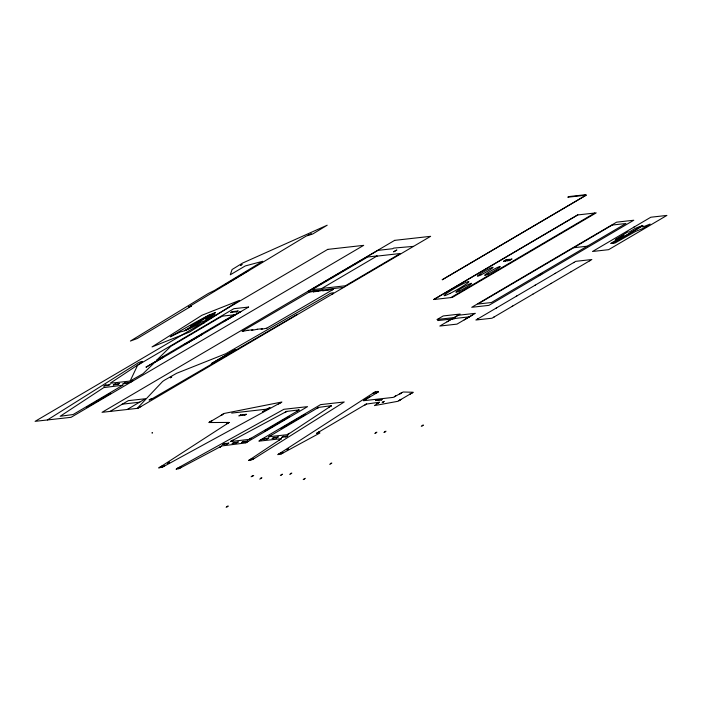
<?xml version="1.0" encoding="UTF-8"?>
<svg xmlns="http://www.w3.org/2000/svg" width="702" height="702" viewBox="0 0 702 702"><rect width="100%" height="100%" fill="white"/><g stroke="black" fill="none" stroke-linecap="round" stroke-linejoin="round"><path stroke-width="1.05" d="M156.678 360.284L234.135 314.829M331.476 405.703L289.435 433.485M379.352 402.272L377.36 403.369M156.643 360.258L170.726 346.376L220.182 317.286L222.534 316.111L234.126 314.821M393.682 251.772L396.884 249.982L393.699 251.79M539.268 275.114L542.479 273.332M505.361 261.091L508.432 259.354M508.432 259.407L505.379 261.118M508.783 260.714L511.863 258.994M511.855 259.02L508.862 260.723M542.453 273.368L539.32 275.14M241.962 264.54L240.54 265.295L241.944 264.496M248.833 460.354L250.798 460.293L254.607 458.309L344.243 401.974L320.577 404.624L260.521 439.926L258.898 441.163L281.467 438.662L248.833 460.354L251.676 458.862M229.15 422.437L208.863 422.534L224.386 413.408L281.888 402.009L163.118 466.812L158.705 468.023L229.15 422.437L227.281 423.42M331.476 405.668L318.532 407.406L268.813 436.732L286.951 434.722L288.882 433.59M394.577 396.779L395.156 396.244M379.352 402.237L366.128 404.115L316.646 433.327L319.954 432.976L281.756 453.685L277.825 454.668L372.113 393.769C373.42 391.734 382.055 390.084 376.614 393.006L363.478 400.728L393.252 397.385L403.106 392.006L413.206 392.26L397.78 401.325L374.438 405.598L379.273 402.369M331.344 405.844L329.51 406.783M152.15 433.064L152.536 432.739L152.009 432.801M287.952 449.201L286.907 449.824L288.32 448.885L287.785 448.947M260.995 478.369L261.381 478.044L260.854 478.106M227.369 506.581L227.755 506.256L227.22 506.317M281.581 474.719L281.967 474.394L281.432 474.455M290.891 473.631L291.277 473.306L290.751 473.367M383.108 402.079L383.757 401.562L383.222 401.623M330.879 463.592L331.274 463.267L330.739 463.329M375.965 432.713L376.351 432.388L375.824 432.45M385.091 431.73L385.486 431.405L384.95 431.467M422.507 425.596L422.902 425.272L422.367 425.333M252.334 459.591L253.457 458.66M398.964 400.807L400.447 399.692M221.63 415.075L223.166 413.934M245.884 442.786L247.42 441.646M298.894 410.161L299.219 409.863L286.6 411.425L230.414 441.584L249.14 439.364L298.894 410.161L297.253 410.968M317.585 408.125L318.603 407.362M365.426 404.712L366.453 403.948M373.876 393.032L375.5 391.856M400.263 393.682L401.877 392.497M176.869 468.576L176.105 469.252L179.475 468.427L221.858 445.928L245.603 442.927L307.555 406.642L283.889 409.301L176.869 468.576L179.071 467.558M249.184 439.338L250.474 438.452M161.811 467.462L163.829 466.093M280.879 454.115L282.888 452.746M178.747 468.769L180.853 467.365M220.182 446.981L221.586 446.042M285.319 412.302L286.723 411.363M184.635 330.695L191.9 326.079L190.707 326.246L209.863 314.689C196.402 321.472 183.196 329.212 170.2 336.82L180.94 331.66A33.029 2.764 -29.5 0 0 197.078 324.956L201.123 322.209L205.853 320.34L215.084 314.031L205.458 319.278L215.567 312.425L211.1 314.198L196.832 323.815L185.846 330.221M204.291 322.709L189.619 332.011L152.044 346.911L201.878 315.286L239.461 300.395L203.878 322.973M47.394 419.963L136.636 363.864C137.302 362.864 144.48 360.021 141.962 362.206L110.179 383.248L132.748 380.774L130.502 382.379M168.243 462.899C167.251 463.829 170.419 461.547 168.787 462.793M225.061 284.687L248.218 270.744M308.011 235.082L309.091 234.424M310.293 234.468L311.381 233.81M331.748 294.436C336.767 292.155 330.352 292.523 328.738 294.384L225.816 353.703L176.597 373.306L164.496 380.186L162.601 381.484L137.241 408.345L140.909 406.59M103.712 386.197L105.923 384.898M230.625 312.644L232.353 311.627M107.915 385.723L110.117 384.433M236.302 312.004L238.022 310.995M113.215 385.126L115.426 383.836M146.148 367.041L163.233 357.002M184.819 344.313L201.895 334.284M223.482 321.595L240.558 311.556M146.455 367.006L163.54 356.967M185.126 344.278L202.202 334.249M223.789 321.56L240.865 311.521M117.418 384.661L119.621 383.362M122.727 384.064L124.93 382.765M86.881 407.186L109.951 393.629M126.922 383.59L129.124 382.292M86.706 407.432L110.74 393.313M243.199 330.835L242.12 331.467L247.859 330.309M308.687 292.357L314.417 291.198L313.338 291.83M109.977 411.433L128.326 400.649L145.481 398.727L127.132 409.503M252.711 329.764L251.632 330.405L257.362 329.247M318.19 291.286L328.992 289.048L343.734 287.399M321.779 290.374L322.859 289.733L308.117 291.391L377.913 250.377L392.655 248.719L393.734 248.087L413.531 246.376M322.85 290.768L323.929 290.128M262.215 328.703L261.135 329.335L266.865 328.176M327.694 290.224L333.432 289.066L332.353 289.698M211.267 421.165L212.346 420.533M221.086 415.391L222.165 414.759M433.889 299.508L577.807 214.935M238.829 415.953L240.549 414.935M226.746 423.736L227.825 423.104M244.498 415.321L246.227 414.303M161.118 466.654L162.197 466.023M167.445 463.452L169.603 462.188M163.285 466.409L164.365 465.777M450.816 297.604L594.726 213.039M262.46 411.881L269.682 407.634M262.767 411.846L269.989 407.599M278.387 403.992L279.466 403.36M178.527 467.883L179.607 467.242M180.317 467.681L181.397 467.049M222.534 444.682L224.737 443.383M219.647 447.306L220.726 446.665M437.197 319.471L454.124 317.576L454.747 318.682L437.829 320.577L437.197 319.471L443.199 315.944L460.117 314.048L447.034 321.814M231.853 440.803L232.932 440.163M226.728 444.217L228.94 442.918M232.037 443.62L234.24 442.321M284.784 412.618L285.863 411.986M236.232 443.146L238.443 441.848M241.541 442.55L243.743 441.251M452.465 318.62L439.838 326.044L456.993 324.122L475.342 313.338L458.187 315.259L454.703 317.304M249.93 438.768L251.009 438.136M296.709 411.284L297.788 410.644M245.735 442.084L247.946 440.786M265.18 430.721L288.25 417.163M265.005 430.967L289.04 416.848M246.885 441.962L247.964 441.33M261.32 439.785L262.399 439.154M280.905 428.624L304.94 414.505M262.513 439.636L264.724 438.346M281.695 428.308L304.765 414.75M270.261 435.933L271.341 435.293M317.041 408.441L318.12 407.809M266.716 439.171L268.919 437.872M272.016 438.575L274.228 437.276M478.159 318.682L475.886 320.015L491.988 318.217L494.261 316.883M496.147 308.117L516.821 295.963M534.81 285.389L555.484 273.245M573.473 262.671L575.745 261.337L591.847 259.529L589.575 260.863M633.652 227.308L650.807 217.234L666.9 215.426L608.616 249.675L592.514 251.483L634.134 227.027M276.219 438.101L278.422 436.802M328.975 407.107L330.054 406.467M281.528 437.504L283.731 436.214M642.172 225.886L612.644 243.243L610.731 243.454L623.911 235.337L615.347 239.628L627.535 232.081L629.562 231.853L634.845 228.598A33.029 2.764 -29.5 0 1 642.707 227.009L650.113 224.07L643.594 228.229L635.775 231.327L615.084 242.971L613.171 243.182L642.672 225.842M288.338 433.906L289.417 433.266M278.966 440.084L280.045 439.452M285.723 437.039L287.925 435.74M251.132 459.178L252.211 458.538M512.249 306.309L532.923 294.156M550.912 283.59L571.586 271.437M252.922 458.976L254.001 458.345M373.341 393.348L374.42 392.716M363.785 400.289L370.112 396.595M375.377 393.401L376.456 392.76M280.186 453.308L281.265 452.676M282.353 453.062L283.433 452.43M318.111 432.52L319.191 431.888M364.891 405.028L365.97 404.396M375.579 400.623L376.228 400.245M381.247 399.982L381.897 399.605M251.088 476.807L253.246 475.535M376.816 403.694L377.895 403.053M382.151 402.623L384.31 401.351M394.621 396.569L395.7 395.928M399.728 393.998L400.807 393.357M259.775 479.106L261.934 477.834M399.903 400.008L400.982 399.377M409.722 394.243L410.802 393.603M226.149 507.318L228.308 506.045M280.361 475.456L282.52 474.192M289.672 474.368L291.83 473.095M374.745 433.45L376.904 432.178M303.22 479.598L305.379 478.325M329.668 464.329L331.827 463.057M383.871 432.467L386.03 431.203M421.288 426.333L423.446 425.061M211.284 363.654L235.6 349.517M149.236 399.921L150.5 399.192M151.105 399.333L297.464 314.242M151.702 399.219L149.149 399.921M289.294 433.564L288.285 434.126M279.501 439.768L281.397 438.776M268.963 436.565L270.805 435.617M316.813 433.152L318.647 432.204M159.126 467.593L161.653 466.339M259.328 440.724L261.855 439.47M375.921 393.085L378.448 391.83M278.185 454.247L280.721 452.992M410.266 393.919L412.802 392.672M209.301 422.077L211.802 420.849M278.931 403.676L281.432 402.448M252.395 476.061L253.712 475.631M231.002 441.11L232.397 440.479M308.468 234.801L310.916 234.091M377.132 255.932L367.646 257.002L311.995 289.698L321.49 288.636M573.692 247.736L587.197 246.218M573.955 262.39L555.01 273.526M590.049 260.582L571.103 271.718M308.801 292.339L242.76 330.879L243.322 330.817M313.224 291.848L318.304 291.277M322.727 290.777L327.808 290.207M332.23 289.715L332.792 289.645L266.751 328.194M232.239 311.644L238.145 310.977M231.107 312.364L236.776 311.723M240.435 311.574L240.979 311.512M535.293 285.109L516.347 296.244M551.386 283.31L532.441 294.445M223.359 321.613L223.903 321.551M201.772 334.292L202.316 334.231M247.745 330.326L252.825 329.756M257.248 329.256L262.329 328.685M496.63 307.836L477.685 318.971M512.723 306.028L493.778 317.164M184.696 344.331L185.24 344.27M472.341 315.101L464.189 319.893M451.948 318.805L469.638 316.813M163.11 357.011L163.654 356.949M146.034 367.049L146.578 366.988M105.44 385.179L109.644 384.714M114.944 384.117L119.147 383.643M124.447 383.046L128.65 382.581M104.194 385.916L108.389 385.442M113.698 384.845L117.892 384.38M123.201 383.783L127.404 383.31M122.087 404.185L139.777 402.202M231.686 413.083L267.234 409.09M240.435 414.952L246.341 414.285M239.303 415.672L244.98 415.031M376.105 400.254L382.02 399.596M376.061 400.342L381.73 399.701M382.959 402.018L383.494 401.956M264.242 438.627L268.445 438.153M273.745 437.557L277.948 437.092M283.248 436.495L287.451 436.021M224.254 443.673L228.457 443.199M233.766 442.602L237.96 442.128M243.269 441.54L247.464 441.067M262.996 439.355L267.19 438.89M272.499 438.294L276.702 437.82M282.002 437.223L286.205 436.758M223.008 444.401L227.211 443.927M232.511 443.339L236.714 442.865M242.023 442.269L246.218 441.795M422.104 425.728L422.639 425.666M375.561 432.844L376.088 432.783M384.687 431.862L385.222 431.8M330.475 463.724L331.011 463.662M251.904 476.202L252.439 476.14M281.169 474.85L281.704 474.789M290.488 473.762L291.014 473.701M260.591 478.501L261.118 478.439M304.036 478.992L304.571 478.931M226.965 506.712L227.492 506.651M235.117 349.798L211.767 363.373M150.412 399.184L151.79 399.219M122.824 385.205L73.113 414.531L60.188 416.268L103.756 387.601L122.824 385.222M248.587 307.064L154.475 362.636L142.997 373.736L130.151 380.993L137.61 365.259L233.889 308.678L248.587 307.064M191.321 306.107L137.329 338.487L130.396 341.058L208.336 293.445L214.522 290.435L262.723 261.267L245.288 265.935L230.282 274.798L232.064 269.542L242.576 263.075L327.202 225.202L312.697 234.003L306.248 236.039L188.434 307.107L191.313 306.142M503.667 261.267L506.739 259.573L503.694 261.232M507.081 260.881L510.152 259.187L507.116 260.846M170.358 377.737L171.762 376.948L170.375 377.72M327.729 249.385L35.1 421.34L71.069 417.313L363.689 245.349L327.729 249.385M394.673 240.356L102.044 412.32L138.013 408.283L430.633 236.328L394.673 240.356M376.772 256.151L321.849 288.425L345.402 285.784L400.333 253.501L376.772 256.151M568.866 196.586L567.786 197.218L584.705 195.323L585.784 194.682L568.866 196.586M586.179 195.156L442.269 279.729L586.179 195.156M577.544 214.961L433.625 299.535L452.29 297.437L596.2 212.873L577.544 214.961M556.379 257.432L471.735 307.292L488.89 305.37L633.766 220.235L616.61 222.165L556.379 257.432M612.223 225.052L477.869 304.045L491.374 302.527L625.903 223.517L612.223 225.052M449.956 293.445A14.172 1.185 -29.5 0 0 468.875 281.748A14.172 1.185 -29.5 0 0 450.763 290.637A14.172 1.185 -29.5 0 0 449.956 293.445M459.52 290.9A9.073 0.763 -29.5 0 0 471.621 283.406A9.073 0.763 -29.5 0 0 460.038 289.101A9.073 0.763 -29.5 0 0 459.52 290.9M480.984 274.859A9.073 0.763 -29.5 0 0 493.094 267.374A9.073 0.763 -29.5 0 0 481.502 273.069A9.073 0.763 -29.5 0 0 480.984 274.859M488.18 274.052A9.073 0.763 -29.5 0 0 500.289 266.567A9.073 0.763 -29.5 0 0 488.697 272.262A9.073 0.763 -29.5 0 0 488.18 274.052"/></g></svg>
